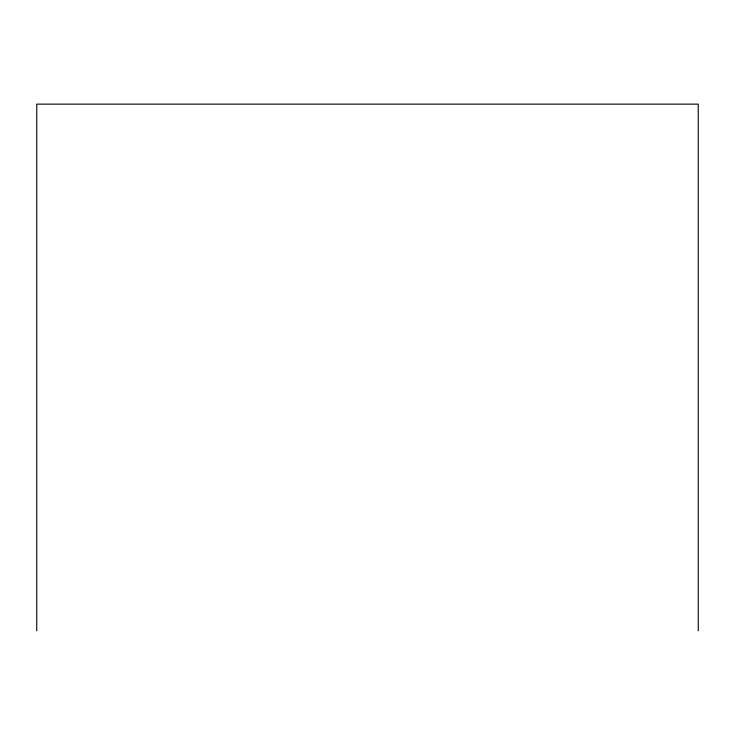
<?xml version="1.0" encoding="UTF-8"?>
<svg xmlns="http://www.w3.org/2000/svg" width="735" height="735" viewBox="0 0 735 735"><rect width="100%" height="100%" fill="white"/><g stroke="black" fill="none" stroke-linecap="round" stroke-linejoin="round"><path stroke-width="1.1" d="M698.25 630.86L698.25 104.14L36.75 104.14L36.75 630.86"/></g></svg>
